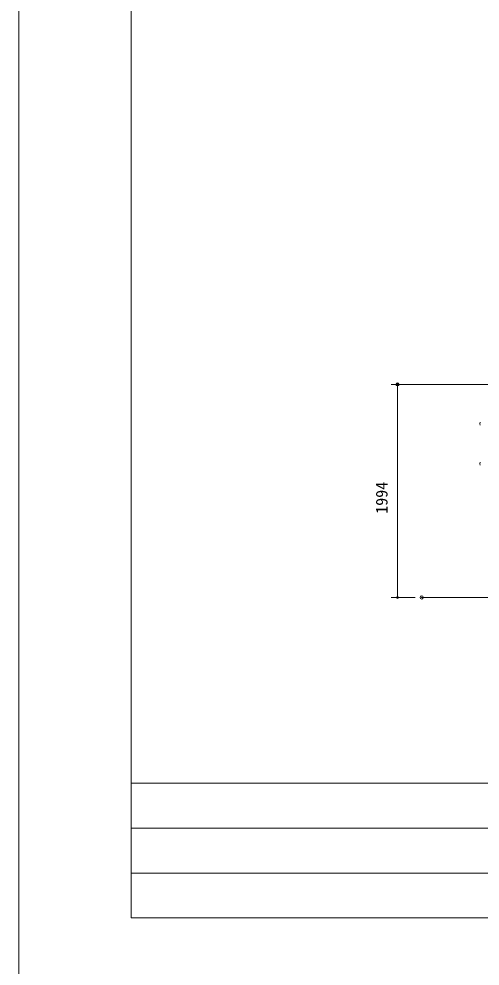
# Model space of a CAD drawing. Units: millimetres on the paper, scale 1:60. Extents: x 0 to 420, y -297 to 594.
# Drawn here: x 0 to 71.9, y 7.5 to 155.2 of the extents above; entities that cross this region are included whole.
import ezdxf
from ezdxf.enums import TextEntityAlignment as Align

# ---------------------------------------------------------------- set-up
doc = ezdxf.new("R2010")
doc.units = ezdxf.units.MM
doc.header["$PDMODE"] = 32
doc.header["$PDSIZE"] = 0.5
doc.layers.add('DEFPOINTS_3', color=7, linetype='Continuous', lineweight=9)
doc.layers.add('LY_1', color=7, linetype='Continuous', lineweight=18)
doc.styles.add('ＭＳ ゴシック', font='')
doc.styles.get('ＭＳ ゴシック').set_extended_font_data('MS Gothic')

# ---------------------------------------------------------------- blocks, each defined once
blk = doc.blocks.new('-000-_DOTSMALL')
at = {"color": 7, "linetype": 'Continuous', "lineweight": 9}
blk.add_circle((0, 0), 0.0625, dxfattribs=at)
blk.add_circle((0, 0), 0.0625, dxfattribs=at)

msp = doc.modelspace()

# ---------------------------------------------------------------- linework, layer by layer
at = {"layer": 'DEFPOINTS_3'}
msp.add_line((0, 297), (0, 0), dxfattribs=at)
at = {"layer": 'LY_1', "lineweight": 9}
for p, q in [((17.5, 282), (17.5, 15)), ((62.781, 64.981), (209.923, 64.981)), ((17.5, 36), (402.5, 36)), ((17.5, 15), (402.5, 15))]:
    msp.add_line(p, q, dxfattribs=at)
at = {"layer": 'LY_1'}
for p, q in [((92.883, 98.207), (58.008, 98.207)), ((59.008, 64.981), (59.008, 98.207)), ((61.781, 64.981), (58.008, 64.981)), ((17.5, 29), (159, 29)), ((17.5, 22), (159, 22))]:
    msp.add_line(p, q, dxfattribs=at)
at = {"layer": 'LY_1', "lineweight": 9}
for centre in [(72.674, 92.064), (72.674, 85.814)]:
    msp.add_arc(centre, 0.833, 163.80375, 196.19625, dxfattribs=at)
at = {"layer": 'LY_1'}
for p in [(59.008, 98.207), (62.781, 64.981)]:
    msp.add_point(p, dxfattribs=at)

# ---------------------------------------------------------------- block references
at = {"layer": 'LY_1', "xscale": 2.32, "yscale": 2.32}
for p, rotation in [((59.008, 98.207), 90), ((59.008, 64.981), 270)]:
    msp.add_blockref('-000-_DOTSMALL', p, dxfattribs=dict(at, rotation=rotation))

# ---------------------------------------------------------------- texts
at = {"layer": 'LY_1', "style": 'ＭＳ ゴシック'}
msp.add_text('1994', height=1.833, rotation=90, dxfattribs=at).set_placement((58.008, 78.022), align=Align.BOTTOM_LEFT)

doc.saveas('drawing.dxf')
